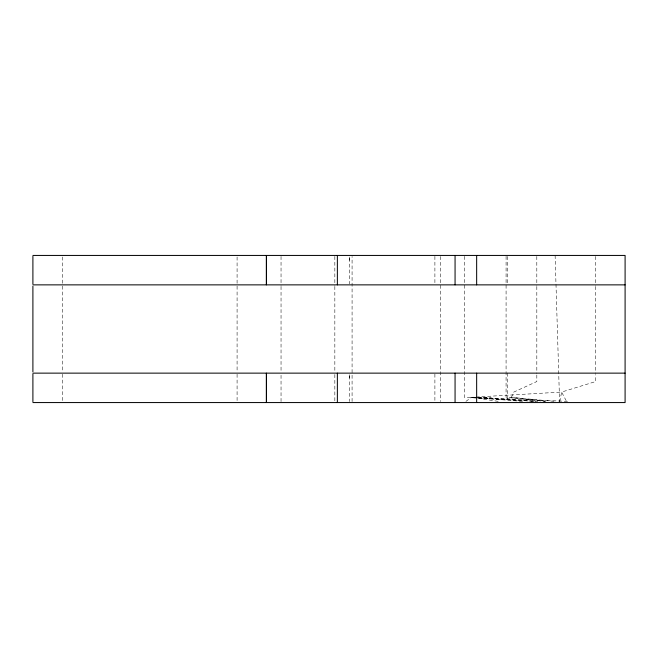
<?xml version="1.0" encoding="UTF-8"?>
<svg xmlns="http://www.w3.org/2000/svg" width="658" height="658" viewBox="0 0 658 658"><rect width="100%" height="100%" fill="white"/><g stroke="black" fill="none" stroke-linecap="round" stroke-linejoin="round"><path stroke-width="0.49" stroke-dasharray="3.29 2.47" d="M281.04 401.594L281.04 374.492M334.84 256.406L334.84 285.44M349.554 378.037L349.554 374.114L349.554 401.577M349.554 260.346L349.554 256.423L349.554 283.886M352.079 401.544L352.079 256.456M440.358 256.456L440.358 401.544M464.326 256.316L464.318 397.309L535.735 401.396M506.084 256.316L506.076 397.309L544.898 401.38M559.785 401.61L561.628 392.053L595.671 381.541L595.663 374.542M465.922 401.396L471.498 397.309L561.628 392.053L566.678 401.684M498.18 401.364L471.498 397.309L476.968 397.309M477.988 397.309L491.304 397.309M522.518 401.413L471.498 397.309L567.698 401.388M471.498 397.309L535.694 401.396M478.07 397.44L537.882 401.364M510.624 397.309L554.02 401.339M545.967 401.372L511.398 397.309L513.849 392.053L536.821 381.541L536.821 374.542M555.113 255.436L559.571 401.544M595.646 256.439L595.663 285.465M536.805 256.439L536.821 285.465M595.663 286.46L595.671 373.538M536.821 286.46L536.821 373.538M507.4 256.456L507.4 284.865M507.4 373.135L507.4 401.544M434.897 256.357L434.897 283.943M434.897 374.057L434.897 401.643M334.84 286.411L334.84 371.589M334.84 374.492L334.84 401.594M281.04 256.406L281.04 285.44M281.04 286.411L281.04 371.589M237.086 256.974L237.086 283.787M237.086 286.09L237.086 371.91M237.086 374.213L237.086 401.026M62.329 256.974L62.329 283.787M62.329 286.09L62.329 371.91M62.329 374.213L62.329 401.026"/><path stroke-width="0.99" d="M337.365 373.135L337.365 402.564M337.365 255.436L337.365 284.865M32.9 255.436L625.1 255.436L625.092 402.564L32.9 402.564M32.916 284.865L625.1 284.865M32.9 373.135L625.1 373.135M476.655 255.436L476.655 284.865M476.655 373.135L476.655 402.564M455.065 255.436L455.065 284.865M455.065 373.135L455.065 402.564M266.506 256.357L266.506 283.943M266.506 374.057L266.506 401.643M266.334 255.436L266.334 284.865M266.334 373.135L266.334 402.564M32.9 256.357L32.9 283.943M32.9 286.238L32.9 371.762M32.9 374.057L32.9 401.643"/></g></svg>
